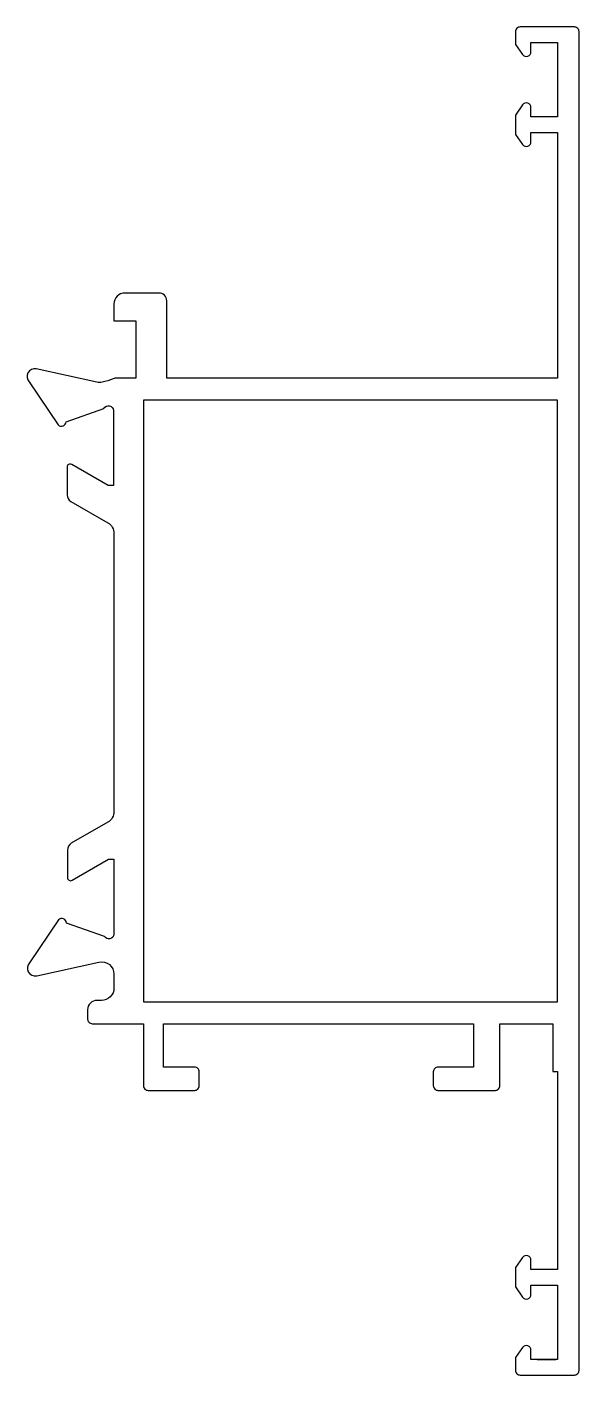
# Model space of a CAD drawing. Extents: x 156 to 191.7, y 153.5 to 240.4.
import ezdxf

# ---------------------------------------------------------------- set-up
doc = ezdxf.new("R2010")
doc.units = 0
doc.layers.get('0').update_dxf_attribs({"linetype": 'CONTINUOUS'})

msp = doc.modelspace()

# ---------------------------------------------------------------- linework, layer by layer
msp.add_lwpolyline([(158.599, 182.661, 0.660423), (158.086, 182.863), (156.219, 180.096, 0.745119), (156.68, 179.255), (160.696, 180.139, -0.477619), (161.663, 179.357), (161.663, 178.472, -0.414214), (160.863, 177.672), (160.563, 177.672, 0.414214), (159.963, 177.072), (159.963, 176.472, 0.414214), (160.263, 176.172), (163.563, 176.172), (163.563, 172.172, 0.414214), (163.863, 171.872), (166.863, 171.872, 0.414214), (167.163, 172.172), (167.163, 173.072, 0.414214), (166.863, 173.372), (164.863, 173.372), (164.863, 176.172), (184.863, 176.172), (184.863, 173.372), (182.563, 173.372, 0.414214), (182.263, 173.072), (182.263, 172.172, 0.414214), (182.563, 171.872), (186.263, 171.872, 0.414214), (186.563, 172.172), (186.563, 176.172), (189.963, 176.172), (189.963, 173.099), (190.263, 173.099), (190.263, 160.322), (188.563, 160.322), (188.563, 160.922, 0.73323), (188.018, 161.094), (187.563, 160.445), (187.563, 159.199), (188.018, 158.55, 0.73323), (188.563, 158.722), (188.563, 159.322), (190.263, 159.322), (190.263, 154.522), (188.963, 154.522), (190.163, 154.522), (188.563, 154.522), (188.563, 155.122, 0.73323), (188.018, 155.294), (187.563, 154.645), (187.563, 153.822, 0.414214), (187.863, 153.522), (191.363, 153.522, 0.414214), (191.663, 153.822), (191.663, 240.122, 0.414214), (191.363, 240.422), (187.863, 240.422, 0.414214), (187.563, 240.122), (187.563, 239.299), (188.018, 238.65, 0.73323), (188.563, 238.822), (188.563, 239.422), (190.263, 239.422), (190.263, 234.622), (188.563, 234.622), (188.563, 235.222, 0.73323), (188.018, 235.394), (187.563, 234.745), (187.563, 233.499), (188.018, 232.85, 0.73323), (188.563, 233.022), (188.563, 233.622), (190.263, 233.622), (190.263, 217.772), (165.063, 217.772), (165.063, 222.772, 0.414214), (164.563, 223.272), (162.363, 223.272, 0.414214), (161.663, 222.572), (161.663, 221.472), (163.063, 221.472), (163.063, 217.772), (161.725, 217.772, 0.099808), (161.609, 217.749, -0.043099), (160.903, 217.521, -0.11102), (160.552, 217.52), (156.655, 218.378, 0.745119), (156.194, 217.537), (158.061, 214.77, 0.660423), (158.574, 214.972), (161.017, 215.832, -0.73592), (161.638, 215.692), (161.638, 210.86), (161.293, 210.86), (158.938, 212.22, 0.57735), (158.638, 212.046), (158.638, 210.269, 0.267949), (158.888, 209.836), (161.263, 208.464, -0.267949), (161.663, 207.771), (161.663, 189.847, -0.267949), (161.263, 189.154), (158.913, 187.797, 0.267949), (158.663, 187.364), (158.663, 185.587, 0.57735), (158.963, 185.413), (161.318, 186.773), (161.663, 186.773), (161.663, 181.941, -0.73592), (161.042, 181.801)], format="xyb", close=True)
msp.add_lwpolyline([(163.563, 216.372), (163.563, 177.572), (190.263, 177.572), (190.263, 216.372)], close=True)

doc.saveas('drawing.dxf')
